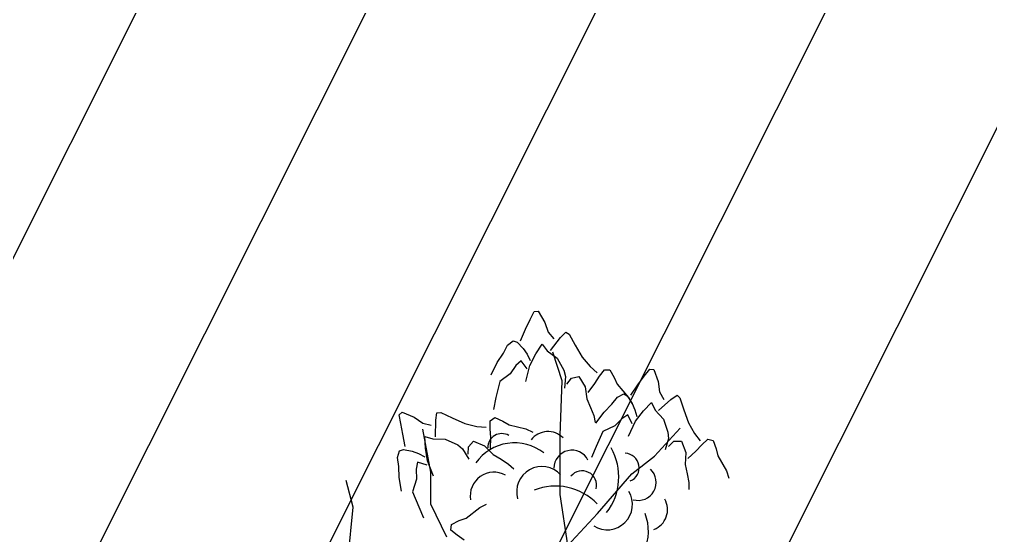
# Model space of a CAD drawing. Header units: millimetres. Extents: x 524954 to 526204, y 9523489 to 9524010.
# Drawn here: x 525978.07 to 525987.54, y 9523753.35 to 9523758.37 of the extents above; entities that cross this region are included whole.
import ezdxf

# ---------------------------------------------------------------- set-up
doc = ezdxf.new("R2010")
doc.units = ezdxf.units.MM
doc.linetypes.add('ACAD_ISO12W100', pattern=[21, 12, -3, 0, -3, 0, -3])
doc.layers.add('Arbre', color=34, linetype='ACAD_ISO12W100')
doc.layers.add('Bati_H', color=1, linetype='Continuous')

# ---------------------------------------------------------------- blocks, each defined once
blk = doc.blocks.new('v088')
at = {"color": 3, "linetype": 'Continuous'}
for p, q in [((0.0161, 12.3965), (0.0546, 12.3999)), ((0.0546, 12.3999), (0.1184, 12.2906)), ((-0.0686, 12.2238), (-0.0239, 12.3184)), ((-0.0239, 12.3184), (0.0161, 12.3965)), ((-0.1179, 12.1126), (-0.0686, 12.2238)), ((0.1184, 12.2906), (0.1522, 12.1952)), ((0.1522, 12.1952), (0.2074, 12.1313)), ((0.1746, 12.0155), (0.2717, 12.1435)), ((0.2717, 12.1435), (0.3242, 12.1966)), ((0.3242, 12.1966), (0.3557, 12.1751)), ((0.3557, 12.1751), (0.415, 12.0689)), ((-0.2828, 11.9912), (-0.2428, 12.0693)), ((-0.2428, 12.0693), (-0.1881, 12.111)), ((-0.1881, 12.111), (-0.1505, 12.0986)), ((-0.1505, 12.0986), (-0.0915, 12.0354)), ((-0.0915, 12.0354), (-0.0536, 11.98)), ((0.0317, 11.9844), (0.0922, 12.0781)), ((0.0922, 12.0781), (0.1437, 12.0135)), ((0.415, 12.0689), (0.4841, 11.9528)), ((-0.344, 11.9013), (-0.2828, 11.9912)), ((-0.0536, 11.98), (-0.0225, 11.9193)), ((-0.0252, 11.8718), (0.0317, 11.9844)), ((0.1437, 12.0135), (0.2395, 11.9416)), ((0.2395, 11.9416), (0.3048, 11.8248)), ((0.4841, 11.9528), (0.5601, 11.8616)), ((-0.4033, 11.7804), (-0.344, 11.9013)), ((-0.1618, 11.8694), (-0.2169, 11.7884)), ((-0.1123, 11.9179), (-0.1618, 11.8694)), ((-0.0542, 11.8389), (-0.1123, 11.9179)), ((-0.066, 11.7153), (-0.0252, 11.8718)), ((0.5601, 11.8616), (0.6304, 11.8005)), ((1.0886, 11.7676), (1.1424, 11.8368)), ((1.1424, 11.8368), (1.1809, 11.833)), ((1.1809, 11.833), (1.2232, 11.7138)), ((-0.2169, 11.7884), (-0.3202, 11.714)), ((0.3048, 11.8248), (0.32, 11.7651)), ((0.32, 11.7651), (0.3106, 11.6498)), ((0.3344, 11.6895), (0.378, 11.7487)), ((0.378, 11.7487), (0.4498, 11.7623)), ((0.4498, 11.7623), (0.5114, 11.6644)), ((0.6075, 11.6944), (0.6527, 11.7656)), ((0.6527, 11.7656), (0.6994, 11.8293)), ((0.6994, 11.8293), (0.7544, 11.828)), ((0.7544, 11.828), (0.796, 11.7537)), ((0.796, 11.7537), (0.824, 11.6885)), ((1.027, 11.683), (1.0886, 11.7676)), ((-0.3202, 11.714), (-0.3572, 11.5582)), ((0.5114, 11.6644), (0.5299, 11.5465)), ((0.5418, 11.6075), (0.6075, 11.6944)), ((0.824, 11.6885), (0.9344, 11.5607)), ((0.9578, 11.583), (1.027, 11.683)), ((1.2232, 11.7138), (1.2386, 11.6137)), ((-0.3572, 11.5582), (-0.3824, 11.4437)), ((0.7732, 11.4945), (0.827, 11.5637)), ((0.827, 11.5637), (0.8886, 11.5945)), ((0.8886, 11.5945), (0.9232, 11.5753)), ((0.9232, 11.5753), (0.9693, 11.5022)), ((0.9344, 11.5607), (0.97, 11.497)), ((1.2386, 11.6137), (1.2809, 11.5407)), ((1.3463, 11.5407), (1.4079, 11.583)), ((1.4079, 11.583), (1.4348, 11.556)), ((1.4348, 11.556), (1.4733, 11.4406)), ((0.5299, 11.5465), (0.5653, 11.4632)), ((0.5653, 11.4632), (0.5962, 11.3829)), ((0.6962, 11.4176), (0.7732, 11.4945)), ((0.9693, 11.5022), (0.9963, 11.4406)), ((1.0809, 11.4291), (1.1578, 11.5099)), ((1.1578, 11.5099), (1.1963, 11.4368)), ((1.2271, 11.433), (1.3463, 11.5407)), ((-1.2987, 11.3921), (-1.2695, 11.4174)), ((-1.2853, 11.3054), (-1.2987, 11.3921)), ((-1.2695, 11.4174), (-1.1537, 11.3664)), ((-1.1537, 11.3664), (-1.0704, 11.3089)), ((-0.9434, 11.3371), (-0.9319, 11.4109)), ((-0.9319, 11.4109), (-0.8938, 11.412)), ((-0.8938, 11.412), (-0.7835, 11.3608)), ((-0.7835, 11.3608), (-0.6595, 11.3072)), ((-0.4126, 11.3334), (-0.3673, 11.3647)), ((-0.3673, 11.3647), (-0.2901, 11.3288)), ((0.5962, 11.3829), (0.6091, 11.3149)), ((0.6155, 11.3099), (0.6962, 11.4176)), ((0.927, 11.3906), (0.8693, 11.3522)), ((0.9693, 11.3022), (0.927, 11.3906)), ((0.9963, 11.4406), (1.0155, 11.3753)), ((1.004, 11.3291), (1.0809, 11.4291)), ((1.1963, 11.4368), (1.2771, 11.3483)), ((1.4733, 11.4406), (1.5194, 11.3137)), ((-1.266, 11.2026), (-1.2853, 11.3054)), ((-1.0704, 11.3089), (-0.9882, 11.2895)), ((-0.9469, 11.1764), (-0.9434, 11.3371)), ((-0.6595, 11.3072), (-0.5444, 11.2779)), ((-0.5444, 11.2779), (-0.4516, 11.2697)), ((-0.4131, 11.2545), (-0.4126, 11.3334)), ((-0.2901, 11.3288), (-0.2291, 11.2925)), ((-0.2291, 11.2925), (-0.0648, 11.2537)), ((0.8001, 11.2829), (0.6847, 11.2291)), ((0.8693, 11.3522), (0.8001, 11.2829)), ((0.9347, 11.1829), (1.004, 11.3291)), ((1.2771, 11.3483), (1.3194, 11.2214)), ((1.5194, 11.3137), (1.5771, 11.2099)), ((-1.2408, 11.0836), (-1.266, 11.2026)), ((-1.0503, 11.1789), (-0.9708, 11.1567)), ((-1.0444, 11.0675), (-1.0503, 11.1789)), ((-0.4079, 11.1703), (-0.4131, 11.2545)), ((-0.4102, 11.0614), (-0.4079, 11.1703)), ((-0.0648, 11.2537), (0.0014, 11.223)), ((0.6847, 11.2291), (0.6193, 11.0829)), ((1.3194, 11.2214), (1.3232, 11.1598)), ((1.5771, 11.2099), (1.6348, 11.1368)), ((-0.9708, 11.1567), (-0.851, 11.1547)), ((-0.851, 11.1547), (-0.7296, 11.0984)), ((-0.7296, 11.0984), (-0.6822, 11.0589)), ((-0.6263, 11.0061), (-0.6257, 11.0796)), ((-0.6257, 11.0796), (-0.5755, 11.1328)), ((-0.5755, 11.1328), (-0.4682, 11.0896)), ((-0.4682, 11.0896), (-0.3841, 11.005)), ((0.6193, 11.0829), (0.5731, 10.9752)), ((1.3232, 11.1598), (1.2925, 11.0483)), ((1.3232, 11.0829), (1.3771, 11.1329)), ((1.3771, 11.1329), (1.4502, 11.1329)), ((1.4502, 11.1329), (1.4925, 11.0252)), ((1.5925, 11.0368), (1.6502, 11.0983)), ((1.6502, 11.0983), (1.7079, 11.1522)), ((1.7079, 11.1522), (1.7617, 11.1406)), ((1.7617, 11.1406), (1.7887, 11.0598)), ((-1.3166, 10.9752), (-1.2967, 11.0411)), ((-1.2967, 11.0411), (-1.2589, 11.0531)), ((-1.2589, 11.0531), (-1.1741, 11.0365)), ((-1.1741, 11.0365), (-1.1109, 11.0139)), ((-1.1109, 11.0139), (-1.0501, 10.983)), ((-1.0245, 10.9429), (-1.0444, 11.0675)), ((-0.6822, 11.0589), (-0.6222, 10.96)), ((-0.3841, 11.005), (-0.3065, 10.9583)), ((1.4925, 11.0252), (1.4886, 10.906)), ((1.5117, 10.9637), (1.5925, 11.0368)), ((1.7887, 11.0598), (1.8041, 10.9906)), ((1.8041, 10.9906), (1.8887, 10.8444)), ((-1.3032, 10.8885), (-1.3166, 10.9752)), ((-1.3, 10.7798), (-1.3032, 10.8885)), ((-1.122, 10.9292), (-1.1336, 10.8608)), ((-1.0286, 10.8992), (-1.122, 10.9292)), ((-0.9657, 10.7922), (-1.0245, 10.9429)), ((-0.3065, 10.9583), (-0.2344, 10.9114)), ((-0.2344, 10.9114), (-0.1841, 10.8638)), ((1.4886, 10.906), (1.5079, 10.8175)), ((-1.1336, 10.8608), (-1.1308, 10.7629)), ((1.5079, 10.8175), (1.5233, 10.7329)), ((1.8887, 10.8444), (1.9118, 10.7752)), ((-1.2771, 10.6471), (-1.3, 10.7798)), ((-1.1308, 10.7629), (-1.1708, 10.642)), ((1.5233, 10.7329), (1.5233, 10.6636)), ((-1.1708, 10.642), (-1.1094, 10.4942)), ((-0.514, 10.4875), (-0.4484, 10.5194)), ((-1.1094, 10.4942), (-1.0628, 10.3867)), ((-0.648, 10.3846), (-0.514, 10.4875)), ((-0.7957, 10.2682), (-0.7912, 10.3231)), ((-0.7912, 10.3231), (-0.7146, 10.3603)), ((-0.7146, 10.3603), (-0.648, 10.3846)), ((-0.7348, 10.218), (-0.7957, 10.2682)), ((-0.6662, 10.1688), (-0.7348, 10.218))]:
    blk.add_line(p, q, dxfattribs=at)
at = {"linetype": 'Continuous'}
for p, q in [((0.2897, 11.7219), (0.1969, 11.9998)), ((0.2697, 11.1929), (0.2897, 11.7219)), ((-0.9914, 10.8307), (-1.0686, 11.252)), ((0.2693, 10.6145), (0.2697, 11.1929)), ((1.1882, 10.9882), (1.4374, 11.2608)), ((0.9679, 10.8157), (1.1882, 10.9882)), ((-0.9911, 10.5198), (-0.9914, 10.8307)), ((0.6339, 10.4293), (0.9679, 10.8157)), ((-1.7492, 10.4915), (-1.8168, 10.7513)), ((0.3448, 10.1217), (0.2693, 10.6145)), ((-0.8352, 10.1996), (-0.9911, 10.5198)), ((-1.8059, 9.9306), (-1.7492, 10.4915)), ((0.3358, 10.1122), (0.6339, 10.4293))]:
    blk.add_line(p, q, dxfattribs=at)
at = {"color": 3, "linetype": 'Continuous'}
for centre, major_axis, start_param, end_param in [((-0.3005, 11.0717), (0.0964, 0.0964), 0.254619, 2.377018), ((0.1501, 11.0237), (0.1445, 0.1445), 6.263619, 7.998733), ((-0.1756, 10.6509), (0.3298, 0.3298), 0.12682, 1.733702), ((0.3829, 10.8698), (-0.1246, 0.1246), 4.396235, 7.060094), ((0.2754, 10.7857), (0.3995, 0.3995), 4.836335, 6.022049), ((0.8987, 10.8757), (0.099, 0.099), 4.31771, 7.031286), ((0.0911, 10.6412), (0.1741, 0.1741), 6.236163, 8.918901), ((-0.3757, 10.5998), (0.1641, 0.1641), 0.282297, 2.520721), ((0.4834, 10.7051), (-0.099, 0.099), 3.680741, 6.394318), ((1.0287, 10.7332), (-0.1246, 0.1246), 2.081137, 4.744996), ((0.2226, 10.1318), (-0.3995, 0.3995), 4.689978, 5.875693), ((0.7276, 10.5169), (-0.1741, 0.1741), 1.793126, 4.475865), ((1.1114, 10.4666), (-0.1445, 0.1445), 2.713295, 4.448408), ((0.6623, 10.2582), (-0.3298, 0.3298), 2.69514, 4.302022)]:
    blk.add_ellipse(centre, major_axis=major_axis, ratio=1, start_param=start_param, end_param=end_param, dxfattribs=at)

msp = doc.modelspace()

# ---------------------------------------------------------------- hatches: boundary and pattern name
at = {"layer": 'Bati_H'}
h = msp.add_hatch(dxfattribs=at)
h.set_pattern_fill('_U', color=256, scale=2, angle=63.3432, style=0, pattern_type=0)
h.set_pattern_definition([(63.343203168, (0, 0), (-1.7874198754, 0.8972904708), [])])
h.paths.add_polyline_path([(525979.4658, 9523748.9826), (525988.4253, 9523751.9532), (525998.6023, 9523755.1066), (525996.3972, 9523761.7239), (525997.0725, 9523763.0624), (525995.5225, 9523767.5413), (525992.9048, 9523767.4422), (525991.3588, 9523772.2794), (525990.7607, 9523772.0883), (525976.0001, 9523767.8461), (525974.7645, 9523765.3076), (525973.3674, 9523766.0729), (525969.988, 9523759.8612), (525971.385, 9523759.0959), (525970.0494, 9523755.0712), (525972.7284, 9523749.5566), (525979.0516, 9523751.6341), (525978.6327, 9523751.4952)])

# ---------------------------------------------------------------- block references
at = {"layer": 'Arbre'}
msp.add_blockref('v088', (525983.072, 9523743.132), dxfattribs=at)

doc.saveas('drawing.dxf')
